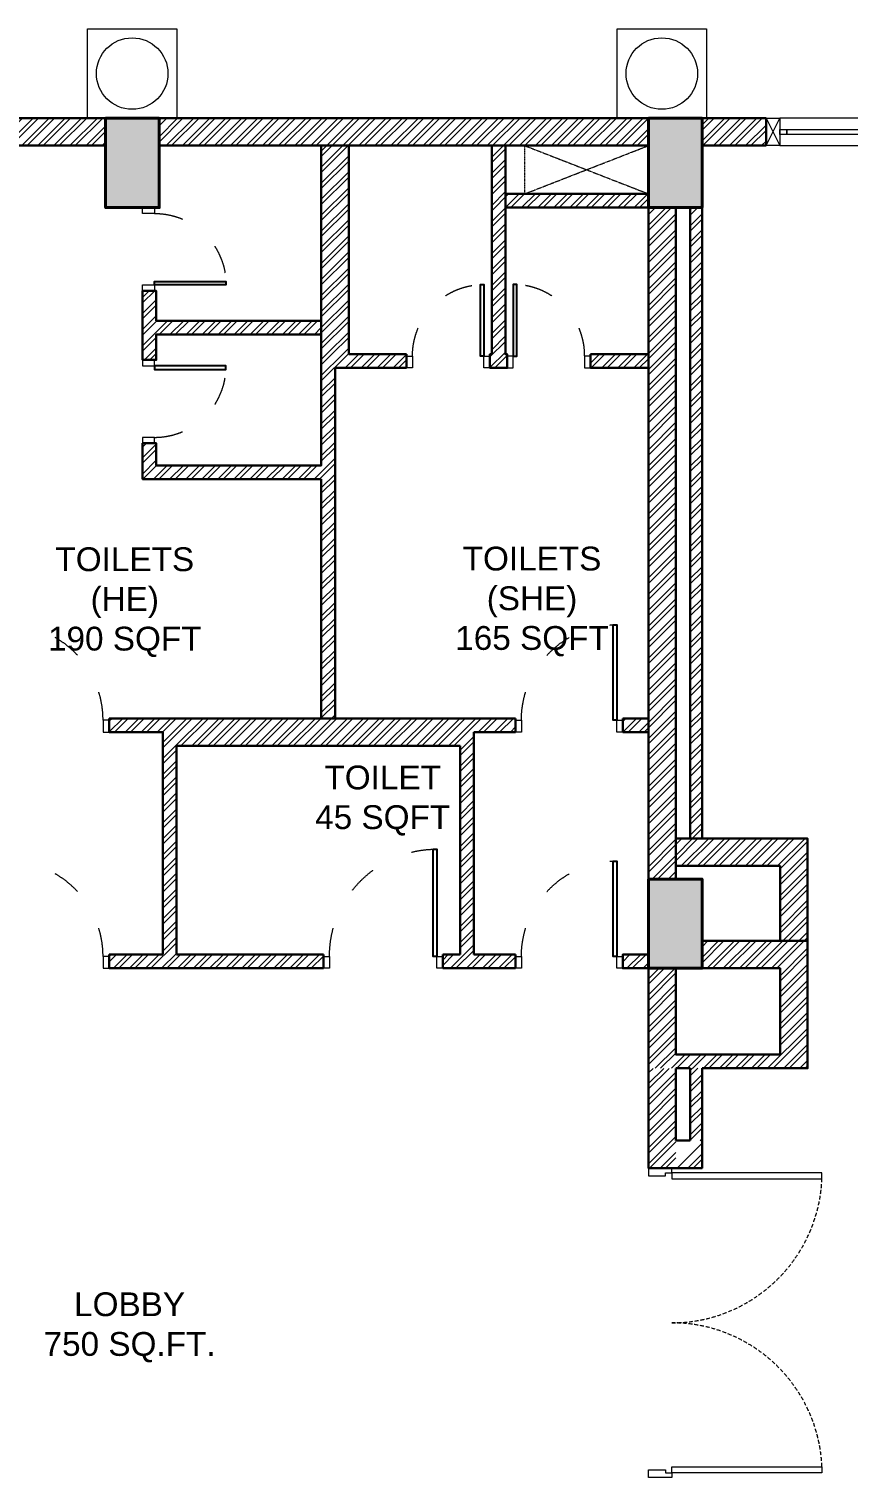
# Model space of a CAD drawing. Header units: millimetres. Extents: x 149548 to 2069915, y -1587483 to -1219800.
# Drawn here: x 1846626 to 1853500, y -1375062 to -1362915 of the extents above; entities that cross this region are included whole.
import ezdxf

# ---------------------------------------------------------------- set-up
doc = ezdxf.new("R2010")
doc.units = ezdxf.units.MM
doc.header["$MEASUREMENT"] = 0
for name, pattern in [('ACAD_ISO02W100', [15, 12, -3]), ('ACAD_ISO03W100', [30, 12, -18]), ('AUDIT_D_060311083008-3', [0, 0]), ('DASHED', [0.75, 0.5, -0.25]), ('HIDDEN', [0.375, 0.25, -0.125])]:
    doc.linetypes.add(name, pattern=pattern)
doc.layers.add('A-DOOR', color=140, linetype='AUDIT_D_060311083008-3', lineweight=5, transparency=0.5)
doc.layers.add('WINDOW FRAME_MOFA', color=19, linetype='Continuous', lineweight=15, transparency=0.4)
for name, color, linetype, lineweight in [('BRICK WALL_MOFA', 8, 'Continuous', 30), ('CONCRETE_MOFA', 230, 'Continuous', 40), ('DIMENSION_MOFA', 62, 'HIDDEN', 15), ('DOOR FRAME_MOFA', 42, 'Continuous', 15), ('DOOR SWING_MOFA', 49, 'ACAD_ISO03W100', 5), ('ELEV_GRADE 2_MOFA', 37, 'Continuous', 9), ('OVERHEAD LINES_MOFA', 252, 'ACAD_ISO02W100', 9), ('TEXT_MOFA', 222, 'Continuous', 18)]:
    doc.layers.add(name, color=color, linetype=linetype, lineweight=lineweight)
doc.layers.add('DOOR_MOFA', color=7, linetype='Continuous')
doc.layers.add('HATCH SOLID_MOFA', color=7, linetype='Continuous', lineweight=5, true_color=0x9c9c9c)
doc.layers.add('HATCH_LIGHT_MOFA', color=7, linetype='Continuous', lineweight=5, true_color=0x5b5b5b)
doc.styles.add('1-100', font='arial.ttf', dxfattribs={"height": 400})
pattern_1 = [(45, (775405.53, -352668.9), (-67.351921, 67.351921), []), (45, (775450.43, -352668.9), (-67.351921, 67.351921), [])]

# ---------------------------------------------------------------- blocks, each defined once
blk = doc.blocks.new('*U228')
at = {"layer": 'DOOR FRAME_MOFA'}
for points in [[(0, 50), (50, 50), (50, 150), (0, 150)], [(650, 50), (700, 50), (700, 150), (650, 150)]]:
    blk.add_lwpolyline(points, close=True, dxfattribs=at)
at = {"layer": 'DOOR SWING_MOFA', "ltscale": 20}
blk.add_arc((49, 150), 601, 0.0467, 87.2469, dxfattribs=at)
at = {"layer": 'DOOR_MOFA'}
blk.add_lwpolyline([(50, 150), (80, 150), (80, 750), (50, 750)], close=True, dxfattribs=at)
blk = doc.blocks.new('*U230')
at = {"layer": 'DOOR FRAME_MOFA'}
for points in [[(0, 50), (50, 50), (50, 150), (0, 150)], [(950, 50), (1000, 50), (1000, 150), (950, 150)]]:
    blk.add_lwpolyline(points, close=True, dxfattribs=at)
at = {"layer": 'DOOR SWING_MOFA', "ltscale": 20}
blk.add_arc((48, 149), 902, 0.0467, 87.2469, dxfattribs=at)
at = {"layer": 'DOOR_MOFA'}
blk.add_lwpolyline([(50, 150), (80, 150), (80, 1050), (50, 1050)], close=True, dxfattribs=at)
blk = doc.blocks.new('*U231')
at = {"layer": 'DOOR FRAME_MOFA'}
for points in [[(0, 50), (50, 50), (50, 150), (0, 150)], [(850, 50), (900, 50), (900, 150), (850, 150)]]:
    blk.add_lwpolyline(points, close=True, dxfattribs=at)
at = {"layer": 'DOOR SWING_MOFA', "ltscale": 20}
blk.add_arc((48, 149), 802, 0.0467, 87.2469, dxfattribs=at)
at = {"layer": 'DOOR_MOFA'}
blk.add_lwpolyline([(50, 150), (80, 150), (80, 950), (50, 950)], close=True, dxfattribs=at)
blk = doc.blocks.new('D-150 thk wall_2.0m D leaf-new')
at = {"layer": 'A-DOOR', "flags": 128}
for points in [[(0, -150), (0, 0), (50, 0), (50, -110), (30, -110), (30, -150)], [(2000, -150), (2000, 0), (1950, 0), (1950, -110), (1970, -110), (1970, -150)]]:
    blk.add_lwpolyline(points, close=True, dxfattribs=at)
at = {"layer": 'A-DOOR'}
for points in [[(30, -150), (70, -150), (70, -1120), (30, -1120)], [(1970, -150), (1930, -150), (1930, -1120), (1970, -1120)]]:
    blk.add_lwpolyline(points, close=True, dxfattribs=at)
at = {"layer": 'A-DOOR', "color": 252, "linetype": 'DASHED', "ltscale": 50}
for centre, start, end in [((28.5, -149.4), 272.44727, 359.96719), ((1971.5, -149.4), 180.03281, 267.55273)]:
    blk.add_arc(centre, 971.5, start, end, dxfattribs=at)
blk = doc.blocks.new('NEW WINDOW')
at = {"layer": 'WINDOW FRAME_MOFA'}
for p, q in [((-300, 0), (-185, 230)), ((-300, 230), (-185, 0)), ((2400, 0), (2285, 230)), ((2400, 230), (2285, 0))]:
    blk.add_line(p, q, dxfattribs=at)
for points in [[(-300, 0), (-300, 230), (-185, 230), (-185, 0)], [(-185, 0), (2400, 0), (2400, 230), (-185, 230)], [(-185, 136), (-127, 136), (-127, 94), (-185, 94)], [(2228, 136), (2285, 136), (2285, 94), (2228, 94)], [(2400, 0), (2400, 230), (2285, 230), (2285, 0)]]:
    blk.add_lwpolyline(points, close=True, dxfattribs=at)
blk.add_lwpolyline([(2228, 94), (-127, 94), (-127, 136), (2228, 136)], dxfattribs=at)

msp = doc.modelspace()

# ---------------------------------------------------------------- hatches: boundary and pattern name
at = {"layer": 'HATCH SOLID_MOFA', "transparency": 33554687}
h = msp.add_hatch(dxfattribs=at)
h.set_pattern_fill('ANSI32', color=256, scale=10)
h.set_pattern_definition(pattern_1)
h.paths.add_polyline_path([(1847718.38, -1363665.37), (1847718.38, -1363895.37), (1851824.52, -1363895.37), (1851824.52, -1363665.37)])
h.paths.add_polyline_path([(1843384.52, -1363895.37), (1847268.38, -1363895.37), (1847268.38, -1363665.37), (1847190.82, -1363665.37), (1843384.52, -1363665.37)])
h = msp.add_hatch(dxfattribs=at)
h.set_pattern_fill('ANSI32', color=256, scale=10)
h.set_pattern_definition([(45, (2044045.94, -1366866.45), (-67.35192, 67.35192), []), (45, (2044090.84, -1366866.45), (-67.35192, 67.35192), [])])
h.paths.add_polyline_path([(1852274.52, -1363895.38), (1852274.52, -1363665.37), (1852812.02, -1363665.38), (1852812.02, -1363895.39)])
h = msp.add_hatch(dxfattribs=at)
h.set_pattern_fill('ANSI32', color=256, scale=10)
h.set_pattern_definition(pattern_1)
h.paths.add_polyline_path([(1849309.23, -1363895.37), (1849079.23, -1363895.37), (1849079.23, -1365477.82), (1849079.23, -1365647.82), (1849309.23, -1365647.82)])
h = msp.add_hatch(dxfattribs=at)
h.set_pattern_fill('ANSI32', color=256, scale=10)
h.set_pattern_definition(pattern_1)
h.paths.add_polyline_path([(1850639.23, -1365647.82), (1850624.23, -1365647.82), (1850624.23, -1363895.37), (1850509.23, -1363895.37), (1850509.23, -1365647.82), (1850494.23, -1365647.82), (1850494.23, -1365762.82), (1850639.23, -1365762.82)])
h.paths.add_polyline_path([(1850624.23, -1364300.37), (1851824.52, -1364300.37), (1851824.52, -1364415.37), (1850624.23, -1364415.37)])
at = {"layer": 'HATCH SOLID_MOFA'}
h = msp.add_hatch(dxfattribs=at)
h.set_pattern_fill('ANSI32', color=256, scale=10)
h.set_pattern_definition(pattern_1)
h.paths.add_polyline_path([(1852054.37, -1364415.37), (1851824.52, -1364415.37), (1851824.52, -1370055.37), (1852054.37, -1370055.37)])
h = msp.add_hatch(dxfattribs=at)
h.set_pattern_fill('ANSI32', color=256, scale=10)
h.set_pattern_definition([(45, (775625.685, -352668.9), (-67.351921, 67.351921), []), (45, (775670.59, -352668.9), (-67.351921, 67.351921), [])])
h.paths.add_polyline_path([(1852274.52, -1364415.37), (1852174.52, -1364415.37), (1852174.52, -1369715.49), (1852274.52, -1369715.49)])
at = {"layer": 'HATCH SOLID_MOFA', "transparency": 33554687}
h = msp.add_hatch(dxfattribs=at)
h.set_pattern_fill('ANSI32', color=256, scale=10)
h.set_pattern_definition(pattern_1)
h.paths.add_polyline_path([(1849079.23, -1365365.82), (1847694.23, -1365365.82), (1847694.23, -1365115.37), (1847579.23, -1365115.37), (1847579.23, -1365480.82), (1847579.23, -1365695.82), (1847694.23, -1365695.82), (1847694.23, -1365480.82), (1849079.23, -1365480.82)])
at = {"layer": 'HATCH SOLID_MOFA'}
h = msp.add_hatch(dxfattribs=at)
h.set_pattern_fill('ANSI32', color=256, scale=10)
h.set_pattern_definition(pattern_1)
h.paths.add_polyline_path([(1849194.23, -1365762.82), (1849794.23, -1365762.82), (1849794.23, -1365647.82), (1849079.23, -1365647.82), (1849079.23, -1366580.82), (1847694.23, -1366580.82), (1847694.23, -1366395.82), (1847579.23, -1366395.82), (1847579.23, -1366580.82), (1847579.23, -1366695.82), (1849079.23, -1366695.82), (1849079.23, -1368705.78), (1849194.23, -1368705.78)])
at = {"layer": 'HATCH SOLID_MOFA', "transparency": 33554687}
h = msp.add_hatch(dxfattribs=at)
h.set_pattern_fill('ANSI32', color=256, scale=10)
h.set_pattern_definition(pattern_1)
h.paths.add_polyline_path([(1851824.52, -1365762.82), (1851824.52, -1365647.82), (1851339.23, -1365647.82), (1851339.23, -1365762.82)])
at = {"layer": 'HATCH SOLID_MOFA'}
h = msp.add_hatch(dxfattribs=at)
h.set_pattern_fill('ANSI32', color=256, scale=10)
h.set_pattern_definition(pattern_1)
h.paths.add_polyline_path([(1847748.54, -1370690.37), (1847297.38, -1370690.37), (1847297.38, -1370805.37), (1849097.63, -1370805.37), (1849097.63, -1370690.37), (1847863.54, -1370690.37), (1847863.54, -1368705.78), (1847298.54, -1368705.78), (1847298.54, -1368820.78), (1847748.54, -1368820.78)])
h = msp.add_hatch(dxfattribs=at)
h.set_pattern_fill('ANSI32', color=256, scale=10)
h.set_pattern_definition(pattern_1)
h.paths.add_polyline_path([(1850243.54, -1368935.78), (1850243.54, -1368705.78), (1847863.54, -1368705.78), (1847863.54, -1368935.78)])
h = msp.add_hatch(dxfattribs=at)
h.set_pattern_fill('ANSI32', color=256, scale=10)
h.set_pattern_definition(pattern_1)
h.paths.add_polyline_path([(1850708.27, -1368705.78), (1850243.54, -1368705.78), (1850243.54, -1370690.37), (1850097.63, -1370690.37), (1850097.63, -1370805.37), (1850708.27, -1370805.37), (1850708.27, -1370690.37), (1850358.54, -1370690.37), (1850358.54, -1368820.78), (1850708.27, -1368820.78)])
h = msp.add_hatch(dxfattribs=at)
h.set_pattern_fill('ANSI32', color=256, scale=10)
h.set_pattern_definition(pattern_1)
h.paths.add_polyline_path([(1851608.27, -1368705.78), (1851608.27, -1368820.78), (1851824.52, -1368820.78), (1851824.52, -1368705.78)])
h = msp.add_hatch(dxfattribs=at)
h.set_pattern_fill('ANSI32', color=256, scale=10)
h.set_pattern_definition([(45, (775405.53, -352668.9), (-67.351921, 67.351921), []), (45, (775450.43, -352668.9), (-67.351921, 67.351921), [])])
h.paths.add_polyline_path([(1851824.52, -1371645.37), (1851824.52, -1370805.37), (1852054.52, -1370805.37), (1852054.52, -1371530.37), (1852929.52, -1371530.37), (1852929.52, -1370805.37), (1852274.52, -1370805.37), (1852274.52, -1370575.37), (1852931.46, -1370575.37), (1852931.46, -1369945.49), (1852054.37, -1369945.49), (1852054.37, -1369715.49), (1853159.52, -1369715.49), (1853159.52, -1371645.37)])
h = msp.add_hatch(dxfattribs=at)
h.set_pattern_fill('ANSI32', color=256, scale=10)
h.set_pattern_definition(pattern_1)
h.paths.add_polyline_path([(1851824.52, -1371645.37), (1851824.52, -1370805.37), (1852054.52, -1370805.37), (1852054.52, -1371530.37), (1852929.52, -1371530.37), (1852929.52, -1370805.37), (1852274.52, -1370805.37), (1852274.52, -1370575.37), (1853159.52, -1370575.37), (1853159.52, -1371645.37)])
h = msp.add_hatch(dxfattribs=at)
h.set_pattern_fill('ANSI32', color=256, scale=10)
h.set_pattern_definition(pattern_1)
h.paths.add_polyline_path([(1851824.52, -1370690.37), (1851608.27, -1370690.37), (1851608.27, -1370805.37), (1851824.52, -1370805.37)])
at = {"layer": 'HATCH SOLID_MOFA', "transparency": 33554687}
h = msp.add_hatch(dxfattribs=at)
h.set_pattern_fill('ANSI32', color=256, scale=10)
h.set_pattern_definition([(45, (775405.53, -349911.02), (-67.351921, 67.351921), []), (45, (775450.43, -349911.02), (-67.351921, 67.351921), [])])
h.paths.add_polyline_path([(1852054.52, -1372482.86), (1851824.52, -1372482.86), (1851824.52, -1371645.74), (1852054.52, -1371645.74)])
at = {"layer": 'HATCH SOLID_MOFA'}
h = msp.add_hatch(dxfattribs=at)
h.set_pattern_fill('ANSI32', color=256, scale=10)
h.set_pattern_definition([(45, (775625.685, -359898.9), (-67.351921, 67.351921), []), (45, (775670.59, -359898.9), (-67.351921, 67.351921), [])])
h.paths.add_polyline_path([(1852274.52, -1371645.37), (1852174.52, -1371645.37), (1852174.52, -1372252.86), (1852274.52, -1372252.86)])
h = msp.add_hatch(dxfattribs=at)
h.set_pattern_fill('ANSI32', color=256, scale=10)
h.set_pattern_definition([(45, (1924748.63, -1897840), (-67.351921, 67.351921), []), (45, (1924793.53, -1897840), (-67.351921, 67.351921), [])])
edge = h.paths.add_edge_path()
edge.add_line((1852054.52, -1372482.86), (1852274.52, -1372482.86))
edge.add_line((1852274.52, -1372482.86), (1852274.52, -1372252.86))
at = {"layer": 'HATCH_LIGHT_MOFA'}
h = msp.add_hatch(color=256, dxfattribs=at)
h.dxf.hatch_style = 1
h.paths.add_polyline_path([(1822834.52, -1363895.37), (1822834.52, -1365165.37), (1822604.52, -1365165.37), (1822604.52, -1363665.37), (1824104.52, -1363665.37), (1824104.52, -1363895.37)])
h.paths.add_polyline_path([(1842934.52, -1380785.37), (1843164.52, -1380785.37), (1843164.52, -1384010.37), (1842934.52, -1384010.37)])
h.paths.add_polyline_path([(1834564.52, -1380785.37), (1834794.52, -1380785.37), (1834794.52, -1384010.37), (1834564.52, -1384010.37)])
h.paths.add_polyline_path([(1878494.52, -1363665.37), (1878724.52, -1363665.37), (1878724.52, -1366125.37), (1878494.52, -1366125.37)])
h.paths.add_polyline_path([(1860494.52, -1370055.37), (1860945.08, -1370055.37), (1860945.08, -1370805.37), (1860494.52, -1370805.37)])
h.paths.add_polyline_path([(1860494.52, -1363665.37), (1860944.52, -1363665.37), (1860944.52, -1364415.37), (1860494.52, -1364415.37)])
h.paths.add_polyline_path([(1847268.38, -1363665.37), (1847718.38, -1363665.37), (1847718.38, -1364415.37), (1847268.38, -1364415.37)])
h.paths.add_polyline_path([(1860494.52, -1381275.37), (1860494.52, -1382025.37), (1860944.52, -1382025.37), (1860944.52, -1381275.37)])
h.paths.add_polyline_path([(1870054.52, -1363665.37), (1869604.52, -1363665.37), (1869604.52, -1364415.37), (1870054.52, -1364415.37)])
h.paths.add_polyline_path([(1870054.52, -1382025.37), (1869604.52, -1382025.37), (1869604.52, -1381275.37), (1870054.52, -1381275.37)])
h.paths.add_polyline_path([(1836864.52, -1363665.37), (1837314.52, -1363665.37), (1837314.52, -1364415.37), (1836864.52, -1364415.37)])
h.paths.add_polyline_path([(1827644.52, -1370485.37), (1828094.52, -1370485.37), (1828094.52, -1371235.37), (1827644.52, -1371235.37)])
h.paths.add_polyline_path([(1842934.52, -1363665.37), (1843384.52, -1363665.37), (1843384.52, -1364415.37), (1842934.52, -1364415.37)])
h.paths.add_polyline_path([(1851824.52, -1363665.37), (1852274.52, -1363665.37), (1852274.52, -1364415.37), (1851824.52, -1364415.37)])
h.paths.add_polyline_path([(1827864.52, -1363665.37), (1828314.52, -1363665.37), (1828314.52, -1364415.37), (1827864.52, -1364415.37)])
h.paths.add_polyline_path([(1852274.52, -1382025.37), (1851824.52, -1382025.37), (1851824.52, -1381275.37), (1852274.52, -1381275.37)])
h.paths.add_polyline_path([(1836864.52, -1375340.37), (1837314.52, -1375340.37), (1837314.52, -1376090.37), (1836864.52, -1376090.37)])
h.paths.add_polyline_path([(1827864.52, -1383260.37), (1828314.52, -1383260.37), (1828314.52, -1384010.37), (1827864.52, -1384010.37)])
h.paths.add_polyline_path([(1842934.52, -1375340.37), (1843384.52, -1375340.37), (1843384.52, -1376090.37), (1842934.52, -1376090.37)])
h.paths.add_polyline_path([(1827644.52, -1375040.37), (1828094.52, -1375040.37), (1828094.52, -1375790.37), (1827644.52, -1375790.37)], flags=17)
h.paths.add_polyline_path([(1851824.52, -1375340.37), (1852274.52, -1375340.37), (1852274.52, -1376090.37), (1851824.52, -1376090.37)])
h.paths.add_polyline_path([(1860494.52, -1375340.37), (1860944.52, -1375340.37), (1860944.52, -1376090.37), (1860494.52, -1376090.37)])
h.paths.add_polyline_path([(1869604.52, -1370055.37), (1870054.52, -1370055.37), (1870054.52, -1370805.37), (1869604.52, -1370805.37)])
h.paths.add_polyline_path([(1851824.52, -1370055.37), (1852274.52, -1370055.37), (1852274.52, -1370805.37), (1851824.52, -1370805.37)])
h.paths.add_polyline_path([(1869604.65, -1375340.37), (1870054.52, -1375340.37), (1870054.52, -1376090.37), (1869604.65, -1376090.37)])
h.paths.add_polyline_path([(1878494.49, -1370055.37), (1878869.52, -1370055.37), (1878869.52, -1370805.37), (1878494.49, -1370805.37)])
h.paths.add_polyline_path([(1878494.52, -1381275.37), (1878869.52, -1381275.37), (1878869.52, -1382025.37), (1878494.52, -1382025.37)])
h.paths.add_polyline_path([(1878494.52, -1375340.37), (1878869.52, -1375340.37), (1878869.52, -1376090.37), (1878494.52, -1376090.37)])
h.paths.add_polyline_path([(1833864.52, -1363665.37), (1834164.52, -1363665.37), (1834164.52, -1364415.37), (1833864.52, -1364415.37)])
h.paths.add_polyline_path([(1831314.52, -1363665.37), (1831614.52, -1363665.37), (1831614.52, -1364415.37), (1831314.52, -1364415.37)])
h.paths.add_polyline_path([(1827494.52, -1369030.37), (1828094.52, -1369030.37), (1828094.52, -1369330.37), (1827494.52, -1369330.37)])
h.paths.add_polyline_path([(1880894.52, -1365375.37), (1881124.52, -1365375.37), (1881124.52, -1366125.37), (1880894.52, -1366125.37)])
h.paths.add_polyline_path([(1880894.52, -1363665.37), (1881124.52, -1363665.37), (1881124.52, -1364415.37), (1880894.52, -1364415.37)])
h.paths.add_polyline_path([(1883294.52, -1378567.27), (1883524.52, -1378567.27), (1883524.52, -1379167.27), (1883294.52, -1379167.27)])
h.paths.add_polyline_path([(1883294.52, -1363665.37), (1883524.52, -1363665.37), (1883524.52, -1364265.37), (1883294.52, -1364265.37)])
h.paths.add_polyline_path([(1883294.52, -1381425.37), (1883524.52, -1381425.37), (1883524.52, -1382025.37), (1883294.52, -1382025.37)])
h.paths.add_polyline_path([(1883294.52, -1375340.37), (1883524.52, -1375340.37), (1883524.52, -1375940.37), (1883294.52, -1375940.37)])
h.paths.add_polyline_path([(1836714.52, -1385995.37), (1837314.52, -1385995.37), (1837314.52, -1386225.37), (1836714.52, -1386225.37)])
h.paths.add_polyline_path([(1842564.52, -1385995.37), (1843164.52, -1385995.37), (1843164.52, -1386225.37), (1842564.52, -1386225.37)])
h.paths.add_polyline_path([(1834564.52, -1385995.37), (1835164.52, -1385995.37), (1835164.52, -1386225.37), (1834564.52, -1386225.37)])
h.paths.add_polyline_path([(1827864.52, -1379155.17), (1828094.52, -1379155.17), (1828094.52, -1379755.17), (1827864.52, -1379755.17)])
h.paths.add_polyline_path([(1883294.52, -1365525.37), (1883524.52, -1365525.37), (1883524.52, -1366125.39), (1883294.52, -1366125.39)])
h.paths.add_polyline_path([(1837084.52, -1383410.37), (1837314.52, -1383410.37), (1837314.52, -1384010.37), (1837084.52, -1384010.37)])
h.paths.add_polyline_path([(1840414.52, -1385995.37), (1841014.52, -1385995.37), (1841014.52, -1386225.37), (1840414.52, -1386225.37)])
h.paths.add_polyline_path([(1883294.52, -1370205.37), (1883524.52, -1370205.37), (1883524.52, -1370805.37), (1883294.52, -1370805.37)])
h.paths.add_polyline_path([(1878494.52, -1378567.27), (1878724.52, -1378567.27), (1878724.52, -1379167.27), (1878494.52, -1379167.27)])
h.paths.add_polyline_path([(1824334.52, -1369030.37), (1824564.52, -1369030.37), (1824564.52, -1369630.37), (1824334.52, -1369630.37)])
h.paths.add_polyline_path([(1824334.52, -1370635.37), (1824564.52, -1370635.37), (1824564.52, -1371235.37), (1824334.52, -1371235.37)])
h.paths.add_polyline_path([(1840414.52, -1383410.37), (1841014.52, -1383410.37), (1841014.52, -1383640.37), (1840414.52, -1383640.37)])
h.paths.add_polyline_path([(1822604.4, -1369030.37), (1822834.52, -1369030.37), (1822834.52, -1369480.37), (1822604.4, -1369480.37)])
h.paths.add_polyline_path([(1822604.52, -1370785.37), (1822834.52, -1370785.37), (1822834.52, -1371235.37), (1822604.52, -1371235.37)])
h.paths.add_polyline_path([(1831614.52, -1370205.37), (1831314.52, -1370205.37), (1831314.52, -1370805.37), (1831614.52, -1370805.37)])
h.paths.add_polyline_path([(1833864.52, -1370205.37), (1834164.52, -1370205.37), (1834164.52, -1370805.37), (1833864.52, -1370805.37)])
h.paths.add_polyline_path([(1842934.52, -1370805.37), (1843234.52, -1370805.37), (1843234.52, -1370055.37), (1842934.52, -1370055.37)])
h.paths.add_polyline_path([(1837084.45, -1370055.37), (1837314.52, -1370055.37), (1837314.52, -1370805.37), (1837084.45, -1370805.37)])

# ---------------------------------------------------------------- linework, layer by layer
at = {"layer": 'BRICK WALL_MOFA'}
for p, q in [((1849079.23, -1365477.82), (1849079.23, -1363895.37)), ((1849309.23, -1363895.37), (1849309.23, -1365647.82)), ((1849309.23, -1365647.82), (1849794.23, -1365647.82)), ((1849794.23, -1365647.82), (1849794.23, -1365762.82)), ((1851339.23, -1365762.82), (1851339.23, -1365647.82)), ((1851339.23, -1365647.82), (1851824.52, -1365647.82)), ((1849794.23, -1365762.82), (1849194.23, -1365762.82)), ((1849194.23, -1365762.82), (1849194.23, -1368705.78)), ((1851824.52, -1365762.82), (1851339.23, -1365762.82)), ((1849079.23, -1368705.78), (1849079.23, -1366695.82)), ((1847298.54, -1368705.78), (1847863.54, -1368705.78)), ((1847298.54, -1368820.78), (1847298.54, -1368705.78)), ((1847863.54, -1368705.78), (1850243.54, -1368705.78)), ((1850243.54, -1368705.78), (1850708.27, -1368705.78)), ((1850708.27, -1368705.78), (1850708.27, -1368820.78)), ((1851608.27, -1368820.78), (1851608.27, -1368705.78)), ((1851608.27, -1368705.78), (1851824.52, -1368705.78)), ((1851824.52, -1368705.78), (1851824.52, -1368705.77)), ((1847748.54, -1368820.78), (1847298.54, -1368820.78)), ((1847748.54, -1370690.37), (1847748.54, -1368820.78)), ((1850708.27, -1368820.78), (1850358.54, -1368820.78)), ((1850358.54, -1368820.78), (1850358.54, -1370690.37)), ((1851824.52, -1368820.78), (1851608.27, -1368820.78)), ((1850243.54, -1368935.78), (1847863.54, -1368935.78)), ((1847863.54, -1368935.78), (1847863.54, -1370690.37)), ((1850243.54, -1370690.37), (1850243.54, -1368935.78)), ((1847297.38, -1370805.37), (1847297.38, -1370690.37)), ((1847297.38, -1370690.37), (1847748.38, -1370690.37)), ((1847863.54, -1370690.37), (1849097.63, -1370690.37)), ((1849097.63, -1370690.37), (1849097.63, -1370805.37)), ((1850097.63, -1370690.37), (1850243.54, -1370690.37)), ((1850097.63, -1370690.37), (1850097.63, -1370805.37)), ((1850358.54, -1370690.37), (1850708.27, -1370690.37)), ((1850708.27, -1370690.37), (1850708.27, -1370805.37)), ((1849097.63, -1370805.37), (1847297.54, -1370805.37)), ((1850708.27, -1370805.37), (1850097.63, -1370805.37))]:
    msp.add_line(p, q, dxfattribs=at)
for points in [[(1843384.52, -1363895.37), (1847268.38, -1363895.37), (1847268.38, -1363665.37), (1843384.52, -1363665.37)], [(1847718.38, -1363895.37), (1851824.52, -1363895.37), (1851824.52, -1363665.37), (1847718.38, -1363665.37)], [(1852812.02, -1363895.39), (1852274.52, -1363895.38), (1852274.52, -1363665.37), (1852812.02, -1363665.38)], [(1850624.23, -1364300.37), (1851824.52, -1364300.37), (1851824.52, -1364415.37), (1850624.23, -1364415.37)], [(1852054.37, -1364415.37), (1852054.37, -1370055.37), (1851824.52, -1370055.37), (1851824.52, -1364415.37)], [(1852274.52, -1364415.37), (1852274.52, -1369715.49), (1852174.52, -1369715.49), (1852174.52, -1364415.37)]]:
    msp.add_lwpolyline(points, close=True, dxfattribs=at)
for points in [[(1850624.23, -1363895.37), (1850624.23, -1365647.82), (1850639.23, -1365647.82), (1850639.23, -1365762.82), (1850494.23, -1365762.82), (1850494.23, -1365647.82), (1850509.23, -1365647.82), (1850509.23, -1363895.37)], [(1849079.23, -1365365.82), (1847694.23, -1365365.82), (1847694.23, -1365115.37), (1847579.23, -1365115.37), (1847579.23, -1365695.82), (1847694.23, -1365695.82), (1847694.23, -1365480.82), (1849079.23, -1365480.82)], [(1849079.23, -1366695.82), (1847579.23, -1366695.82), (1847579.23, -1366580.82), (1847579.23, -1366395.82), (1847694.23, -1366395.82), (1847694.23, -1366580.82), (1849079.23, -1366580.82), (1849079.23, -1365477.82)], [(1851824.52, -1371645.37), (1851824.52, -1371645.37), (1851824.52, -1370805.37), (1852054.52, -1370805.37), (1852054.52, -1371530.37), (1852929.52, -1371530.37), (1852929.52, -1370805.37), (1852274.52, -1370805.37), (1852274.52, -1370575.37), (1852929.52, -1370575.37), (1852929.52, -1369945.49), (1852054.37, -1369945.49), (1852054.37, -1369715.49), (1853159.52, -1369715.49), (1853159.52, -1371645.37), (1852274.52, -1371645.37)], [(1851824.52, -1371645.37), (1851824.52, -1371645.37), (1851824.52, -1370805.37), (1852054.52, -1370805.37), (1852054.52, -1371530.37), (1852929.52, -1371530.37), (1852929.52, -1370805.37), (1852274.52, -1370805.37), (1852274.52, -1370575.37), (1853159.52, -1370575.37), (1853159.52, -1371645.37), (1852274.52, -1371645.37)], [(1852296.96, -1370575.37), (1853159.52, -1370575.37), (1853159.52, -1371645.37)], [(1852296.96, -1370575.37), (1852929.52, -1370575.37)], [(1853159.52, -1370575.37), (1853159.52, -1371645.37)], [(1851824.52, -1370805.37), (1851608.27, -1370805.37), (1851608.27, -1370690.37), (1851824.52, -1370690.37)], [(1852054.52, -1372482.86), (1851824.52, -1372482.86), (1851824.52, -1371645.74)], [(1852174.52, -1371645.37), (1852054.52, -1371645.37)], [(1852174.52, -1371645.37), (1852054.52, -1371645.37)], [(1852054.52, -1371645.74), (1852054.52, -1372252.86)], [(1852174.52, -1372252.86), (1852174.52, -1371645.37)], [(1852274.52, -1371645.37), (1852274.52, -1372252.86)], [(1852054.52, -1372482.86), (1852274.52, -1372482.86), (1852274.52, -1372252.86)], [(1852174.52, -1372252.86), (1852054.52, -1372252.86)]]:
    msp.add_lwpolyline(points, dxfattribs=at)
at = {"layer": 'CONCRETE_MOFA'}
for points in [[(1847268.38, -1363665.37), (1847718.38, -1363665.37), (1847718.38, -1364415.37), (1847268.38, -1364415.37)], [(1851824.52, -1363665.37), (1852274.52, -1363665.37), (1852274.52, -1364415.37), (1851824.52, -1364415.37)], [(1851824.52, -1370055.37), (1852274.52, -1370055.37), (1852274.52, -1370805.37), (1851824.52, -1370805.37)]]:
    msp.add_lwpolyline(points, close=True, dxfattribs=at)
at = {"layer": 'ELEV_GRADE 2_MOFA'}
for points in [[(1847117.02, -1362915.37), (1847867.02, -1362915.37), (1847867.02, -1363665.37), (1847117.02, -1363665.37)], [(1851562.02, -1362915.37), (1852312.02, -1362915.37), (1852312.02, -1363665.37), (1851562.02, -1363665.37)]]:
    msp.add_lwpolyline(points, close=True, dxfattribs=at)
for centre in [(1847492.02, -1363290.37), (1851937.02, -1363290.37)]:
    msp.add_circle(centre, 300, dxfattribs=at)
at = {"layer": 'OVERHEAD LINES_MOFA', "ltscale": 0.01}
for p, q in [((1850786.45, -1364300.37), (1851824.52, -1363895.37)), ((1850786.45, -1363895.37), (1851824.52, -1364300.37))]:
    msp.add_line(p, q, dxfattribs=at)
msp.add_lwpolyline([(1850786.45, -1363895.37), (1851824.52, -1363895.37), (1851824.52, -1364300.37), (1850786.45, -1364300.37)], close=True, dxfattribs=at)

# ---------------------------------------------------------------- block references
at = {"xscale": 1.300010633989503, "yscale": 1.300010633989503, "zscale": 1.300010633989503, "rotation": 90.00169403881557}
msp.add_blockref('D-150 thk wall_2.0m D leaf-new', (1851824.6, -1375082.89), dxfattribs=at)
at = {"layer": 'BRICK WALL_MOFA'}
msp.add_blockref('NEW WINDOW', (1853112.02, -1363895.39), dxfattribs=at)
at = {"layer": 'DIMENSION_MOFA', "xscale": -1, "rotation": 270}
msp.add_blockref('*U228', (1847529.23, -1365115.37), dxfattribs=at)
at = {"layer": 'DIMENSION_MOFA', "xscale": -1}
for name, p in [('*U228', (1850494.23, -1365812.82)), ('*U231', (1851608.27, -1368870.78)), ('*U230', (1850097.63, -1370855.37)), ('*U231', (1851608.27, -1370855.37))]:
    msp.add_blockref(name, p, dxfattribs=at)
at = {"layer": 'DIMENSION_MOFA'}
for name, p in [('*U228', (1850639.23, -1365812.82)), ('*U231', (1846397.38, -1368870.78)), ('*U231', (1846397.38, -1370855.37))]:
    msp.add_blockref(name, p, dxfattribs=at)
at = {"layer": 'DIMENSION_MOFA', "rotation": 270}
msp.add_blockref('*U228', (1847529.23, -1365695.82), dxfattribs=at)

# ---------------------------------------------------------------- texts
at = {"layer": 'TEXT_MOFA', "char_height": 200, "attachment_point": 1, "style": '1-100'}
for s, insert, width in [('\\pxqc;TOILETS\\P(HE)\\P190 SQFT', (1846533.42, -1367269.45), 1792.6911), ('\\pxqc;TOILETS\\P(SHE)\\P165 SQFT', (1850143.17, -1367263.89), 1408.7931), ('\\pxqc;TOILET\\P45 SQFT', (1848916.31, -1369102.29), 1355.7309), ('\\pxqc;LOBBY\\P750 SQ.FT. ', (1846474.23, -1373526.78), 1991.931)]:
    msp.add_mtext(s, dxfattribs=dict(at, insert=insert, width=width))

doc.saveas('drawing.dxf')
